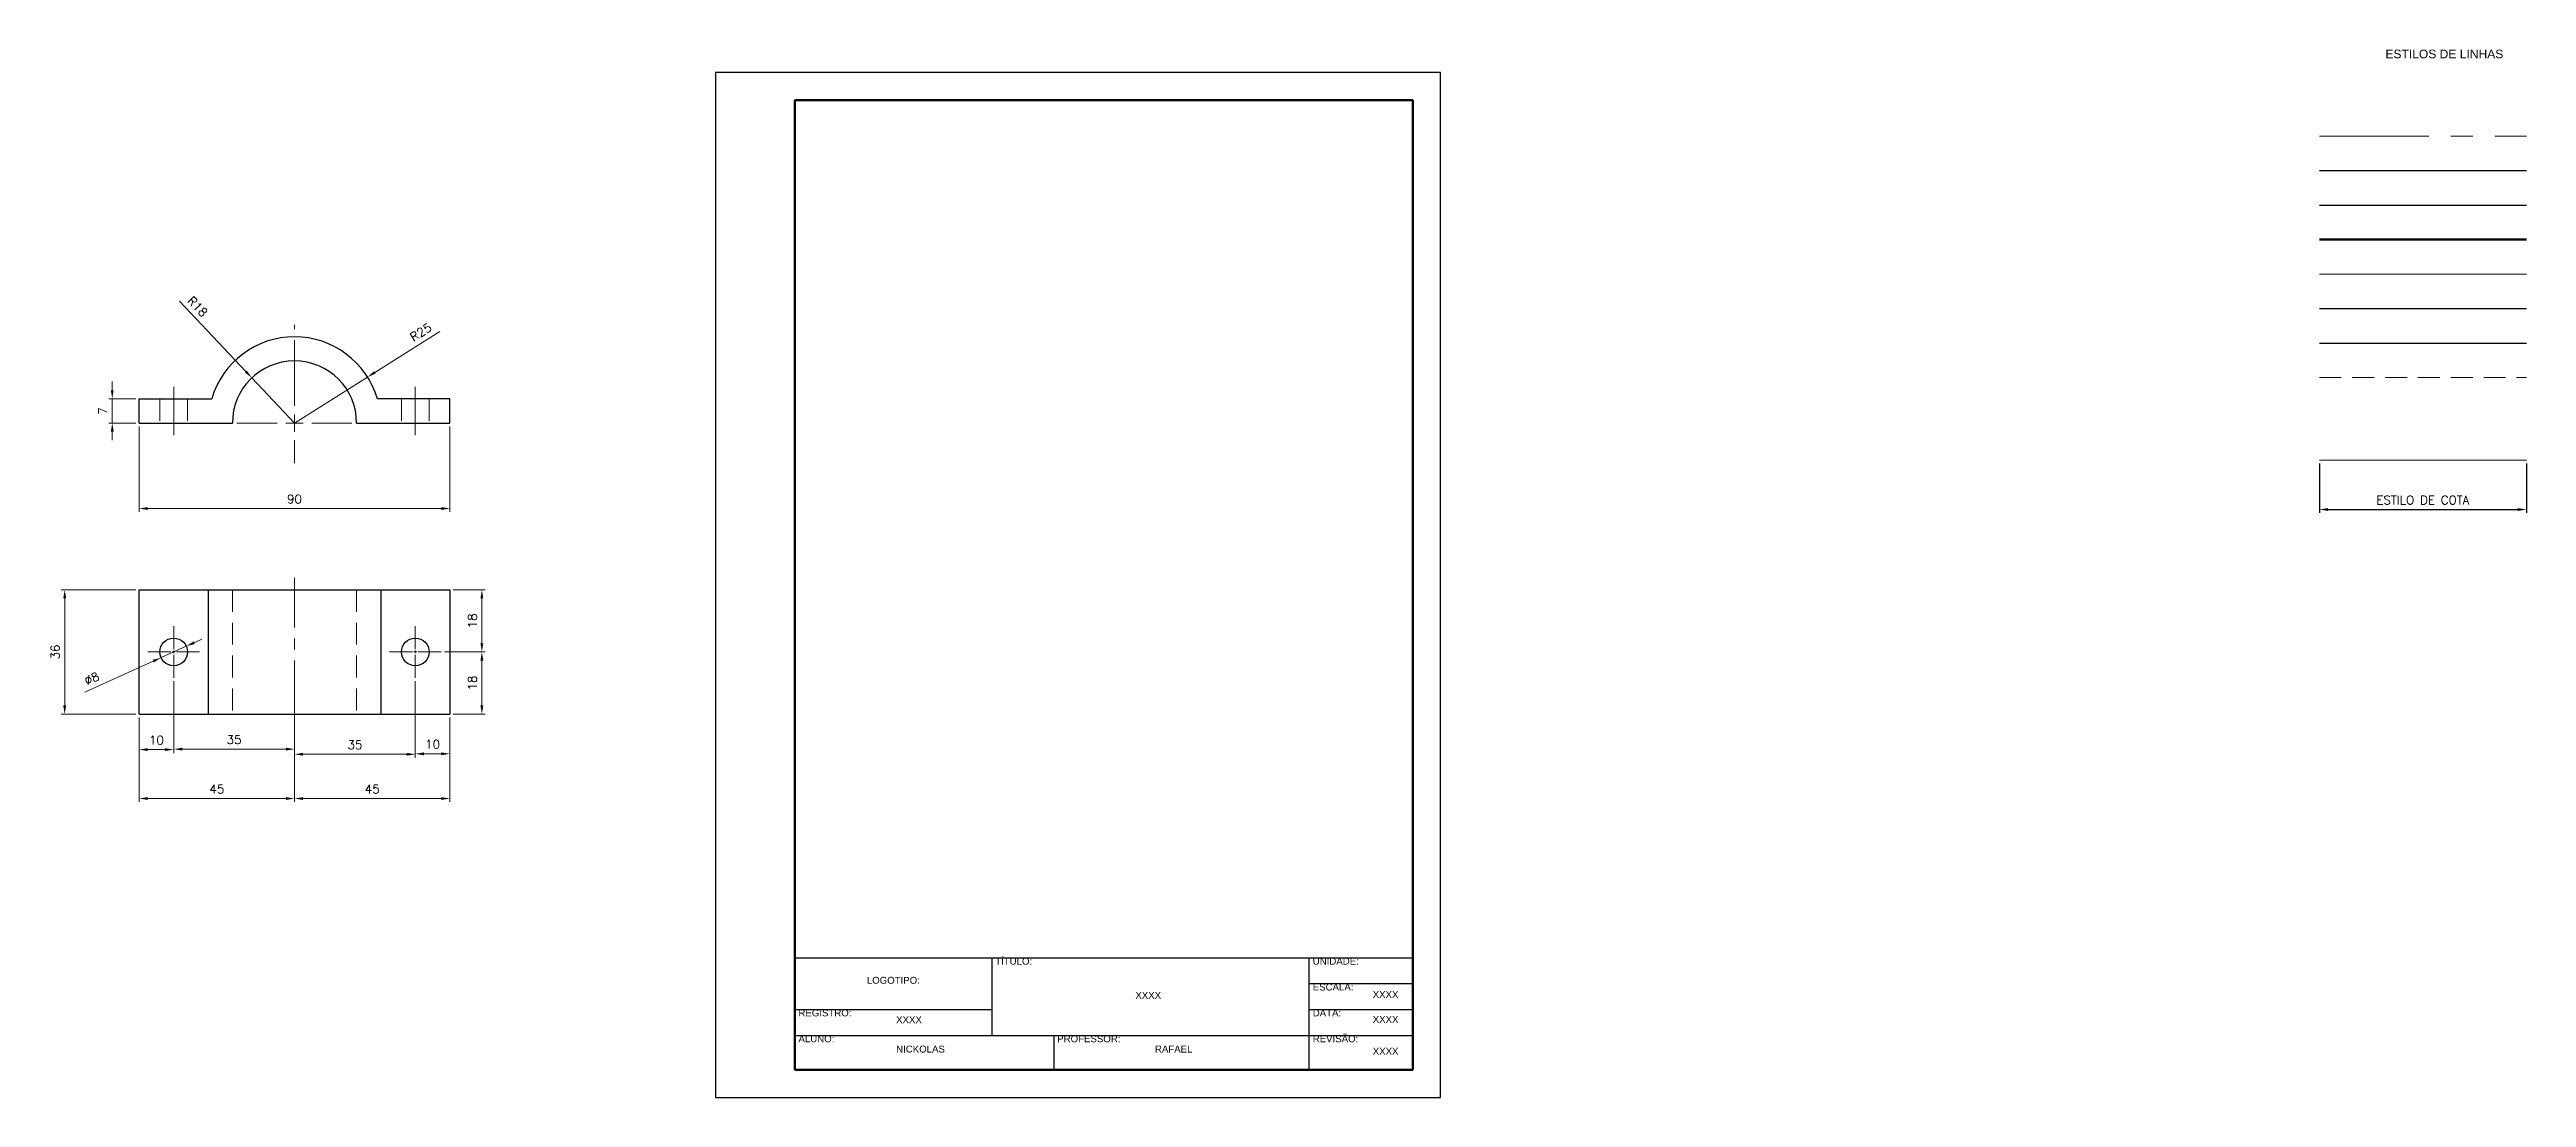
# Model space of a CAD drawing. Header units: millimetres. Extents: x 1891 to 2609, y 1203 to 1506.
import ezdxf

# ---------------------------------------------------------------- set-up
doc = ezdxf.new("R2010")
doc.units = ezdxf.units.MM
for name, pattern in [('CENTER', [50.8, 31.75, -6.35, 6.35, -6.35]), ('CENTER2', [28.575, 19.05, -3.175, 3.175, -3.175]), ('DASHED2', [9.525, 6.35, -3.175])]:
    doc.linetypes.add(name, pattern=pattern)
for name, color, linetype, lineweight in [('CENTRO', 1, 'CENTER', 5), ('CONTORNO 1', 3, 'Continuous', 25), ('CONTORNO 2', 4, 'Continuous', 30), ('CONTORNO 3', 6, 'Continuous', 50), ('COTA', 1, 'Continuous', 13), ('HACHURA', 1, 'Continuous', 13), ('TEXTO 1', 2, 'Continuous', 25), ('TEXTO 2', 3, 'Continuous', 25), ('TRACEJADA', 1, 'DASHED2', 13)]:
    doc.layers.add(name, color=color, linetype=linetype, lineweight=lineweight)
doc.styles.add('ROMANS', font='romans.shx')
doc.styles.get("Standard").update_dxf_attribs({"font": 'arial.ttf'})
doc.dimstyles.new('Padrão', dxfattribs={"dimtxt": 2.5, "dimasz": 2.5, "dimexe": 1, "dimexo": 1, "dimgap": 1.5, "dimtad": 1, "dimdsep": 46, "dimtxsty": 'ROMANS', "dimblk1": 'ARCHTICK', "dimblk2": 'OBLIQUE', "dimcen": 2.5, "dimclrd": 1, "dimclre": 1, "dimclrt": 2, "dimadec": 0, "dimazin": 2, "dimtfac": 1, "dimtmove": 0, "dimatfit": 3, "dimfxl": 0, "dimlwd": -1, "dimlwe": -1, "dimarcsym": 0})

# ---------------------------------------------------------------- blocks, each defined once
blk = doc.blocks.new('*D6')
at = {"color": 1}
for p, q in [((2548.61, 1386.23), (2548.61, 1371.9)), ((2608.61, 1386.23), (2608.61, 1371.9)), ((2551.11, 1372.9), (2606.11, 1372.9))]:
    blk.add_line(p, q, dxfattribs=at)
for points in [[(2551.11, 1373.32), (2551.11, 1372.48), (2548.61, 1372.9)], [(2606.11, 1373.32), (2606.11, 1372.48), (2608.61, 1372.9)]]:
    blk.add_solid(points, dxfattribs=at)
at = {"layer": 'Defpoints', "color": 0}
for p in [(2548.61, 1387.23), (2608.61, 1387.23), (2608.61, 1372.9)]:
    blk.add_point(p, dxfattribs=at)
at = {"color": 2, "insert": (2578.61, 1375.65), "char_height": 2.5, "attachment_point": 5, "style": 'ROMANS'}
blk.add_mtext('ESTILO DE COTA', dxfattribs=at)
blk = doc.blocks.new('_ArchTick')
at = {"color": 0, "linetype": 'ByBlock', "const_width": 0.15}
blk.add_lwpolyline([(-0.5, -0.5), (0.5, 0.5)], dxfattribs=at)
blk = doc.blocks.new('_Oblique')
at = {"color": 0, "linetype": 'ByBlock', "lineweight": -2}
blk.add_line((-0.5, -0.5), (0.5, 0.5), dxfattribs=at)
blk = doc.blocks.new('*U7')
at = {"layer": 'CENTRO', "color": 0, "linetype": 'CENTER2'}
blk.add_line((0, -21.5), (0, 21.5), dxfattribs=at)
blk = doc.blocks.new('*U8')
at = {"layer": 'CENTRO', "color": 0, "linetype": 'CENTER2'}
for p, q in [((0, 0.8), (0, 7.5)), ((-7.5, 0), (-0.8, 0)), ((0.8, 0), (7.5, 0)), ((0, -7.5), (0, -0.8))]:
    blk.add_line(p, q, dxfattribs=at)
at = {"layer": 'CENTRO', "color": 0, "linetype": 'Continuous'}
for p, q in [((-0.4, 0), (0.4, 0)), ((0, -0.4), (0, 0.4))]:
    blk.add_line(p, q, dxfattribs=at)
blk = doc.blocks.new('*U9')
at = {"layer": 'CENTRO', "color": 0, "linetype": 'CENTER2'}
for p, q in [((0, 0.8), (0, 7.5)), ((-7.5, 0), (-0.8, 0)), ((0.8, 0), (7.5, 0)), ((0, -7.5), (0, -0.8))]:
    blk.add_line(p, q, dxfattribs=at)
at = {"layer": 'CENTRO', "color": 0, "linetype": 'Continuous'}
for p, q in [((-0.4, 0), (0.4, 0)), ((0, -0.4), (0, 0.4))]:
    blk.add_line(p, q, dxfattribs=at)
blk = doc.blocks.new('*U10')
at = {"layer": 'CENTRO', "color": 0, "linetype": 'CENTER2'}
blk.add_line((0, 7), (0, -7), dxfattribs=at)
blk = doc.blocks.new('*U11')
at = {"layer": 'CENTRO', "color": 0, "linetype": 'CENTER2'}
blk.add_line((0, 7), (0, -7), dxfattribs=at)
blk = doc.blocks.new('*D15')
at = {"layer": 'COTA', "color": 1}
for p, q in [((1917, 1312.63), (1917, 1288.15)), ((1962, 1312.63), (1962, 1288.15)), ((1919.5, 1289.15), (1959.5, 1289.15))]:
    blk.add_line(p, q, dxfattribs=at)
for points in [[(1919.5, 1289.56), (1919.5, 1288.73), (1917, 1289.15)], [(1959.5, 1289.56), (1959.5, 1288.73), (1962, 1289.15)]]:
    blk.add_solid(points, dxfattribs=at)
at = {"layer": 'Defpoints', "color": 0}
for p in [(1917, 1313.63), (1962, 1313.63), (1962, 1289.15)]:
    blk.add_point(p, dxfattribs=at)
at = {"layer": 'COTA', "color": 2, "insert": (1939.5, 1291.9), "char_height": 2.5, "attachment_point": 5, "style": 'ROMANS'}
blk.add_mtext('45', dxfattribs=at)
blk = doc.blocks.new('*D16')
at = {"layer": 'COTA', "color": 1}
for p, q in [((1962, 1312.63), (1962, 1288.15)), ((2007, 1312.63), (2007, 1288.15)), ((1964.5, 1289.15), (2004.5, 1289.15))]:
    blk.add_line(p, q, dxfattribs=at)
for points in [[(1964.5, 1289.56), (1964.5, 1288.73), (1962, 1289.15)], [(2004.5, 1289.56), (2004.5, 1288.73), (2007, 1289.15)]]:
    blk.add_solid(points, dxfattribs=at)
at = {"layer": 'Defpoints', "color": 0}
for p in [(1962, 1313.63), (2007, 1313.63), (2007, 1289.15)]:
    blk.add_point(p, dxfattribs=at)
at = {"layer": 'COTA', "color": 2, "insert": (1984.5, 1291.9), "char_height": 2.5, "attachment_point": 5, "style": 'ROMANS'}
blk.add_mtext('45', dxfattribs=at)
blk = doc.blocks.new('*D19')
at = {"layer": 'COTA', "color": 1}
for p, q in [((1927, 1323.13), (1927, 1302.33)), ((1917, 1312.63), (1917, 1302.33)), ((1919.5, 1303.33), (1924.5, 1303.33))]:
    blk.add_line(p, q, dxfattribs=at)
for points in [[(1919.5, 1303.74), (1919.5, 1302.91), (1917, 1303.33)], [(1924.5, 1303.74), (1924.5, 1302.91), (1927, 1303.33)]]:
    blk.add_solid(points, dxfattribs=at)
at = {"layer": 'Defpoints', "color": 0}
for p in [(1927, 1324.13), (1917, 1313.63), (1927, 1303.33)]:
    blk.add_point(p, dxfattribs=at)
at = {"layer": 'COTA', "color": 2, "insert": (1922, 1306.08), "char_height": 2.5, "attachment_point": 5, "style": 'ROMANS'}
blk.add_mtext('10', dxfattribs=at)
blk = doc.blocks.new('*D21')
at = {"layer": 'COTA', "color": 1}
for p, q in [((1927, 1323.13), (1927, 1302.46)), ((1962, 1312.63), (1962, 1302.46)), ((1929.5, 1303.46), (1959.5, 1303.46))]:
    blk.add_line(p, q, dxfattribs=at)
for points in [[(1929.5, 1303.88), (1929.5, 1303.05), (1927, 1303.46)], [(1959.5, 1303.88), (1959.5, 1303.05), (1962, 1303.46)]]:
    blk.add_solid(points, dxfattribs=at)
at = {"layer": 'Defpoints', "color": 0}
for p in [(1927, 1324.13), (1962, 1313.63), (1962, 1303.46)]:
    blk.add_point(p, dxfattribs=at)
at = {"layer": 'COTA', "color": 2, "insert": (1944.5, 1306.21), "char_height": 2.5, "attachment_point": 5, "style": 'ROMANS'}
blk.add_mtext('35', dxfattribs=at)
blk = doc.blocks.new('*D22')
at = {"layer": 'COTA', "color": 1}
for p, q in [((1997, 1323.13), (1997, 1301.11)), ((2007, 1312.63), (2007, 1301.11)), ((2004.5, 1302.11), (1999.5, 1302.11))]:
    blk.add_line(p, q, dxfattribs=at)
for points in [[(1999.5, 1302.52), (1999.5, 1301.69), (1997, 1302.11)], [(2004.5, 1302.52), (2004.5, 1301.69), (2007, 1302.11)]]:
    blk.add_solid(points, dxfattribs=at)
at = {"layer": 'Defpoints', "color": 0}
for p in [(1997, 1324.13), (2007, 1313.63), (1997, 1302.11)]:
    blk.add_point(p, dxfattribs=at)
at = {"layer": 'COTA', "color": 2, "insert": (2002, 1304.86), "char_height": 2.5, "attachment_point": 5, "style": 'ROMANS'}
blk.add_mtext('10', dxfattribs=at)
blk = doc.blocks.new('*D23')
at = {"layer": 'COTA', "color": 1}
for p, q in [((1997, 1323.13), (1997, 1300.97)), ((1962, 1312.63), (1962, 1300.97)), ((1994.5, 1301.97), (1964.5, 1301.97))]:
    blk.add_line(p, q, dxfattribs=at)
for points in [[(1964.5, 1302.39), (1964.5, 1301.56), (1962, 1301.97)], [(1994.5, 1302.39), (1994.5, 1301.56), (1997, 1301.97)]]:
    blk.add_solid(points, dxfattribs=at)
at = {"layer": 'Defpoints', "color": 0}
for p in [(1997, 1324.13), (1962, 1313.63), (1962, 1301.97)]:
    blk.add_point(p, dxfattribs=at)
at = {"layer": 'COTA', "color": 2, "insert": (1979.5, 1304.72), "char_height": 2.5, "attachment_point": 5, "style": 'ROMANS'}
blk.add_mtext('35', dxfattribs=at)
blk = doc.blocks.new('*D24')
at = {"layer": 'COTA', "color": 1}
for p, q in [((1916, 1349.63), (1894.42, 1349.63)), ((1895.42, 1347.13), (1895.42, 1316.13)), ((1916, 1313.63), (1894.42, 1313.63))]:
    blk.add_line(p, q, dxfattribs=at)
for points in [[(1895, 1347.13), (1895.84, 1347.13), (1895.42, 1349.63)], [(1895, 1316.13), (1895.84, 1316.13), (1895.42, 1313.63)]]:
    blk.add_solid(points, dxfattribs=at)
at = {"layer": 'Defpoints', "color": 0}
for p in [(1917, 1349.63), (1895.42, 1313.63), (1917, 1313.63)]:
    blk.add_point(p, dxfattribs=at)
at = {"layer": 'COTA', "color": 2, "insert": (1892.67, 1331.63), "char_height": 2.5, "attachment_point": 5, "rotation": 90, "style": 'ROMANS'}
blk.add_mtext('36', dxfattribs=at)
blk = doc.blocks.new('*D25')
at = {"layer": 'COTA', "color": 1}
for p, q in [((2008, 1349.63), (2017.28, 1349.63)), ((2016.28, 1347.13), (2016.28, 1334.13)), ((2005.5, 1331.63), (2017.28, 1331.63))]:
    blk.add_line(p, q, dxfattribs=at)
for points in [[(2015.86, 1347.13), (2016.69, 1347.13), (2016.28, 1349.63)], [(2015.86, 1334.13), (2016.69, 1334.13), (2016.28, 1331.63)]]:
    blk.add_solid(points, dxfattribs=at)
at = {"layer": 'Defpoints', "color": 0}
for p in [(2007, 1349.63), (2004.5, 1331.63), (2016.28, 1331.63)]:
    blk.add_point(p, dxfattribs=at)
at = {"layer": 'COTA', "color": 2, "insert": (2013.53, 1340.63), "char_height": 2.5, "attachment_point": 5, "rotation": 90, "style": 'ROMANS'}
blk.add_mtext('18', dxfattribs=at)
blk = doc.blocks.new('*D26')
at = {"layer": 'COTA', "color": 1}
for p, q in [((2005.5, 1331.63), (2017.28, 1331.63)), ((2016.28, 1329.13), (2016.28, 1316.13)), ((2008, 1313.63), (2017.28, 1313.63))]:
    blk.add_line(p, q, dxfattribs=at)
for points in [[(2015.86, 1329.13), (2016.69, 1329.13), (2016.28, 1331.63)], [(2015.86, 1316.13), (2016.69, 1316.13), (2016.28, 1313.63)]]:
    blk.add_solid(points, dxfattribs=at)
at = {"layer": 'Defpoints', "color": 0}
for p in [(2004.5, 1331.63), (2007, 1313.63), (2016.28, 1313.63)]:
    blk.add_point(p, dxfattribs=at)
at = {"layer": 'COTA', "color": 2, "insert": (2013.53, 1322.63), "char_height": 2.5, "attachment_point": 5, "rotation": 90, "style": 'ROMANS'}
blk.add_mtext('18', dxfattribs=at)
blk = doc.blocks.new('*U28')
at = {"layer": 'CENTRO', "color": 0, "linetype": 'CENTER2'}
for p, q in [((0, 5), (0, 28.5)), ((-16.68, 0), (-5, 0)), ((5, 0), (16.61, 0)), ((0, -11.6), (0, -5))]:
    blk.add_line(p, q, dxfattribs=at)
at = {"layer": 'CENTRO', "color": 0, "linetype": 'Continuous'}
for p, q in [((-2.5, 0), (2.5, 0)), ((0, -2.5), (0, 2.5))]:
    blk.add_line(p, q, dxfattribs=at)
blk = doc.blocks.new('*D29')
at = {"layer": 'COTA', "color": 1}
for p, q in [((1932.93, 1334.31), (1935.2, 1335.33)), ((1901.25, 1319.99), (1921.08, 1328.95)), ((1930.65, 1333.28), (1923.36, 1329.98))]:
    blk.add_line(p, q, dxfattribs=at)
for points in [[(1920.91, 1329.33), (1921.25, 1328.57), (1923.36, 1329.98)], [(1932.75, 1334.68), (1933.1, 1333.93), (1930.65, 1333.28)]]:
    blk.add_solid(points, dxfattribs=at)
at = {"layer": 'Defpoints', "color": 0}
for p in [(1923.36, 1329.98), (1930.65, 1333.28)]:
    blk.add_point(p, dxfattribs=at)
at = {"layer": 'COTA', "color": 2, "insert": (1903.27, 1323.92), "char_height": 2.5, "attachment_point": 5, "rotation": 24.32019, "style": 'ROMANS'}
blk.add_mtext('∅8', dxfattribs=at)
blk = doc.blocks.new('*D30')
at = {"layer": 'COTA', "color": 1}
for p, q in [((1909.2, 1407.46), (1909.2, 1409.96)), ((1916, 1404.96), (1908.2, 1404.96)), ((1909.2, 1397.96), (1909.2, 1404.96)), ((1916, 1397.96), (1908.2, 1397.96)), ((1909.2, 1395.46), (1909.2, 1392.96))]:
    blk.add_line(p, q, dxfattribs=at)
for points in [[(1908.78, 1407.46), (1909.62, 1407.46), (1909.2, 1404.96)], [(1908.78, 1395.46), (1909.62, 1395.46), (1909.2, 1397.96)]]:
    blk.add_solid(points, dxfattribs=at)
at = {"layer": 'Defpoints', "color": 0}
for p in [(1909.2, 1404.96), (1917, 1404.96), (1917, 1397.96)]:
    blk.add_point(p, dxfattribs=at)
at = {"layer": 'COTA', "color": 2, "insert": (1906.45, 1401.46), "char_height": 2.5, "attachment_point": 5, "rotation": 90, "style": 'ROMANS'}
blk.add_mtext('7', dxfattribs=at)
blk = doc.blocks.new('*D31')
at = {"layer": 'COTA', "color": 1}
for p, q in [((1917, 1396.96), (1917, 1372.19)), ((2007, 1396.96), (2007, 1372.19)), ((1919.5, 1373.19), (2004.5, 1373.19))]:
    blk.add_line(p, q, dxfattribs=at)
for points in [[(1919.5, 1373.6), (1919.5, 1372.77), (1917, 1373.19)], [(2004.5, 1373.6), (2004.5, 1372.77), (2007, 1373.19)]]:
    blk.add_solid(points, dxfattribs=at)
at = {"layer": 'Defpoints', "color": 0}
for p in [(1917, 1397.96), (2007, 1397.96), (2007, 1373.19)]:
    blk.add_point(p, dxfattribs=at)
at = {"layer": 'COTA', "color": 2, "insert": (1962, 1375.94), "char_height": 2.5, "attachment_point": 5, "style": 'ROMANS'}
blk.add_mtext('90', dxfattribs=at)
blk = doc.blocks.new('*D32')
at = {"layer": 'COTA', "color": 1}
for p, q in [((1928.68, 1433.26), (1947.93, 1412.87)), ((1962, 1397.96), (1949.65, 1411.05))]:
    blk.add_line(p, q, dxfattribs=at)
blk.add_solid([(1948.23, 1413.15), (1947.63, 1412.58), (1949.65, 1411.05)], dxfattribs=at)
at = {"layer": 'Defpoints', "color": 0}
for p in [(1949.65, 1411.05), (1962, 1397.96)]:
    blk.add_point(p, dxfattribs=at)
at = {"layer": 'COTA', "color": 2, "insert": (1933.92, 1431.72), "char_height": 2.5, "attachment_point": 5, "rotation": 313.34965, "style": 'ROMANS'}
blk.add_mtext('R18', dxfattribs=at)
blk = doc.blocks.new('*D33')
at = {"layer": 'COTA', "color": 1}
for p, q in [((2004.06, 1424.48), (1985.26, 1412.63)), ((1962, 1397.96), (1983.15, 1411.29))]:
    blk.add_line(p, q, dxfattribs=at)
blk.add_solid([(1985.04, 1412.98), (1985.49, 1412.27), (1983.15, 1411.29)], dxfattribs=at)
at = {"layer": 'Defpoints', "color": 0}
for p in [(1983.15, 1411.29), (1962, 1397.96)]:
    blk.add_point(p, dxfattribs=at)
at = {"layer": 'COTA', "color": 2, "insert": (1998.6, 1424.29), "char_height": 2.5, "attachment_point": 5, "rotation": 32.23435, "style": 'ROMANS'}
blk.add_mtext('R25', dxfattribs=at)

msp = doc.modelspace()

# ---------------------------------------------------------------- linework, layer by layer
at = {"layer": 'CENTRO'}
msp.add_line((2548.61, 1481.135), (2608.61, 1481.135), dxfattribs=at)
at = {"layer": 'CONTORNO 1'}
for p, q in [((2548.61, 1471.135), (2608.61, 1471.135)), ((1917.003, 1397.958), (1917.003, 1404.958)), ((1917.003, 1404.958), (1938.003, 1404.958)), ((2007.003, 1404.958), (1986.003, 1404.958)), ((2007.003, 1397.958), (2007.003, 1404.958)), ((1917.003, 1397.958), (1944.003, 1397.958)), ((1980.003, 1397.958), (2007.003, 1397.958)), ((1917.003, 1313.628), (1917.003, 1349.628)), ((1917.003, 1349.628), (2007.003, 1349.628)), ((1937.003, 1349.628), (1937.003, 1313.628)), ((1987.003, 1349.628), (1987.003, 1313.628)), ((2007.003, 1349.628), (2007.003, 1313.628)), ((1917.003, 1313.628), (2007.003, 1313.628))]:
    msp.add_line(p, q, dxfattribs=at)
for centre in [(1927.003, 1331.628), (1997.003, 1331.628)]:
    msp.add_circle(centre, 4, dxfattribs=at)
for radius, start, end in [(25, 16.260205, 163.739795), (18, 0, 180)]:
    msp.add_arc((1962.003, 1397.958), radius, start, end, dxfattribs=at)
at = {"layer": 'CONTORNO 2'}
for p, q in [((2083.99, 1499.518), (2083.99, 1202.518)), ((2293.99, 1499.518), (2083.99, 1499.518)), ((2293.99, 1202.518), (2293.99, 1499.518)), ((2548.61, 1461.135), (2608.61, 1461.135)), ((2106.99, 1243.018), (2285.99, 1243.018)), ((2163.99, 1243.018), (2163.99, 1220.518)), ((2255.99, 1243.018), (2285.99, 1243.018)), ((2255.99, 1210.518), (2255.99, 1243.018)), ((2255.99, 1235.518), (2285.99, 1235.518)), ((2106.99, 1228.018), (2163.99, 1228.018)), ((2255.99, 1228.018), (2285.99, 1228.018)), ((2255.99, 1228.018), (2285.99, 1228.018)), ((2106.99, 1220.518), (2285.99, 1220.518)), ((2181.97, 1220.518), (2181.97, 1210.518)), ((2255.99, 1220.518), (2285.99, 1220.518)), ((2083.99, 1202.518), (2293.99, 1202.518))]:
    msp.add_line(p, q, dxfattribs=at)
at = {"layer": 'CONTORNO 3'}
for p, q in [((2106.99, 1491.518), (2106.99, 1210.518)), ((2285.99, 1491.518), (2106.99, 1491.518)), ((2285.99, 1210.518), (2285.99, 1491.518)), ((2548.61, 1451.135), (2608.61, 1451.135)), ((2106.99, 1210.518), (2285.99, 1210.518))]:
    msp.add_line(p, q, dxfattribs=at)
at = {"layer": 'COTA'}
msp.add_line((2548.61, 1387.229), (2608.61, 1387.229), dxfattribs=at)
at = {"layer": 'HACHURA'}
msp.add_line((2548.61, 1441.116), (2608.61, 1441.116), dxfattribs=at)
at = {"layer": 'TEXTO 1'}
msp.add_line((2548.61, 1431.116), (2608.61, 1431.116), dxfattribs=at)
at = {"layer": 'TEXTO 2'}
msp.add_line((2548.61, 1421.116), (2608.61, 1421.116), dxfattribs=at)
at = {"layer": 'TRACEJADA'}
for p, q in [((2548.61, 1411.116), (2608.61, 1411.116)), ((1923.003, 1404.958), (1923.003, 1397.958)), ((1931.003, 1404.958), (1931.003, 1397.958)), ((1993.003, 1404.958), (1993.003, 1397.958)), ((2001.003, 1404.958), (2001.003, 1397.958)), ((1944.003, 1349.628), (1944.003, 1313.628)), ((1980.003, 1349.628), (1980.003, 1313.628))]:
    msp.add_line(p, q, dxfattribs=at)

# ---------------------------------------------------------------- block references
at = {"layer": 'CENTRO', "linetype": 'CENTER2'}
for name, p in [('*U28', (1962.003, 1397.958)), ('*U10', (1927.003, 1401.458)), ('*U11', (1997.003, 1401.458)), ('*U7', (1962.003, 1331.628)), ('*U8', (1927.003, 1331.628)), ('*U9', (1997.003, 1331.628))]:
    msp.add_blockref(name, p, dxfattribs=at)

# ---------------------------------------------------------------- texts
at = {"layer": 'TEXTO 1', "attachment_point": 1}
for s, insert, char_height in [('{\\W1.288224; }ESTILOS DE LINHAS{\\H1.51774x; }', (2566.496, 1506.163), 2.5), ('{\\W1.288224; }XXXX{\\H1.5x; }', (2204.604, 1233.099), 2), ('{\\W1.288224; }XXXX{\\H1.5x; }', (2273.356, 1233.361), 2), ('{\\W1.288224; }XXXX{\\H1.5x; }', (2135.294, 1226.043), 2), ('{\\W1.288224; }XXXX{\\H1.5x; }', (2273.371, 1226.142), 2), ('{\\W1.288224; }NICKOLAS{\\H1.51774x; }', (2135.294, 1217.548), 2), ('{\\W1.288224; }RAFAEL{\\H1.5x; }', (2210.274, 1217.548), 2), ('{\\W1.288224; }XXXX{\\H1.5x; }', (2273.373, 1216.912), 2)]:
    msp.add_mtext_dynamic_manual_height_columns(s, width=74.98, gutter_width=653.196, heights=[0], dxfattribs=dict(at, insert=insert, char_height=char_height))
at = {"layer": 'TEXTO 2', "char_height": 2}
for s, width, insert, attachment_point in [('{\\W1.288224; }TÍTULO:{\\H1.75239x; }', 57, (2163.99, 1243.018), 1), ('{\\W1.288224; }UNIDADE:{\\H1.5x; }', 57, (2255.99, 1243.018), 1), ('LOGOTIPO:', 57, (2135.49, 1236.457), 5), ('{\\W1.288224; }ESCALA:{\\H1.51705x; }', 57, (2255.99, 1235.518), 1), ('{\\W1.288224; }REGISTRO:{\\H1.51774x; }', 57, (2106.99, 1228.018), 1), ('{\\W1.288224; }DATA:{\\H1.5x; }', 57, (2255.99, 1228.018), 1), ('{\\W1.288224; }ALUNO:{\\H1.51774x; }', 74.98, (2106.99, 1220.518), 1), ('{\\W1.288224; }PROFESSOR:{\\H1.51774x; }', 74.98, (2181.97, 1220.518), 1), ('{\\W1.288224; }REVISÃO:{\\H1.71896x; }', 57, (2255.99, 1220.518), 1)]:
    msp.add_mtext_dynamic_manual_height_columns(s, width=width, gutter_width=653.196, heights=[0], dxfattribs=dict(at, insert=insert, attachment_point=attachment_point))

# ---------------------------------------------------------------- dimensions: what is measured, and where the dimension line sits
dim = msp.add_linear_dim(base=(2608.61, 1372.898), p1=(2548.61, 1387.229), p2=(2608.61, 1387.229), text='ESTILO DE COTA', dimstyle='Padrão')
dim.commit()
dim.dimension.update_dxf_attribs({"geometry": '*D6', "text_midpoint": (2578.61, 1375.648)})
at = {"layer": 'COTA'}
for mpoint, picture, middle in [((1949.647, 1411.047), '*D32', (1931.917, 1429.829)), ((1983.15, 1411.293), '*D33', (2000.07, 1421.962))]:
    dim = msp.add_radius_dim(center=(1962.003, 1397.958), mpoint=mpoint, dimstyle='Padrão', dxfattribs=at)
    dim.commit()
    dim.dimension.update_dxf_attribs({"geometry": picture, "text_midpoint": middle, "dimtype": 164})
for base, p1, p2, picture, middle in [((1909.199, 1404.958), (1917.003, 1397.958), (1917.003, 1404.958), '*D30', (1906.449, 1401.458)), ((1895.422, 1313.628), (1917.003, 1349.628), (1917.003, 1313.628), '*D24', (1892.672, 1331.628)), ((2016.276, 1331.628), (2007.003, 1349.628), (2004.503, 1331.628), '*D25', (2013.526, 1340.628)), ((2016.276, 1313.628), (2004.503, 1331.628), (2007.003, 1313.628), '*D26', (2013.526, 1322.628))]:
    dim = msp.add_linear_dim(base=base, p1=p1, p2=p2, angle=90, dimstyle='Padrão', dxfattribs=at)
    dim.commit()
    dim.dimension.update_dxf_attribs({"geometry": picture, "text_midpoint": middle})
for base, p1, p2, picture, middle in [((2007.003, 1373.187), (1917.003, 1397.958), (2007.003, 1397.958), '*D31', (1962.003, 1375.937)), ((1927.003, 1303.328), (1917.003, 1313.628), (1927.003, 1324.128), '*D19', (1922.003, 1306.078)), ((1962.003, 1303.464), (1927.003, 1324.128), (1962.003, 1313.628), '*D21', (1944.503, 1306.214)), ((1962.003, 1301.973), (1997.003, 1324.128), (1962.003, 1313.628), '*D23', (1979.503, 1304.723)), ((1997.003, 1302.108), (2007.003, 1313.628), (1997.003, 1324.128), '*D22', (2002.003, 1304.858)), ((1962.003, 1289.146), (1917.003, 1313.628), (1962.003, 1313.628), '*D15', (1939.503, 1291.896)), ((2007.003, 1289.146), (1962.003, 1313.628), (2007.003, 1313.628), '*D16', (1984.503, 1291.896))]:
    dim = msp.add_linear_dim(base=base, p1=p1, p2=p2, dimstyle='Padrão', dxfattribs=at)
    dim.commit()
    dim.dimension.update_dxf_attribs({"geometry": picture, "text_midpoint": middle})
dim = msp.add_diameter_dim_2p(p1=(1930.648, 1333.276), p2=(1923.358, 1329.981), dimstyle='Padrão', dxfattribs=at)
dim.commit()
dim.dimension.update_dxf_attribs({"geometry": '*D29', "text_midpoint": (1904.407, 1321.416), "dimtype": 163})

doc.saveas('drawing.dxf')
